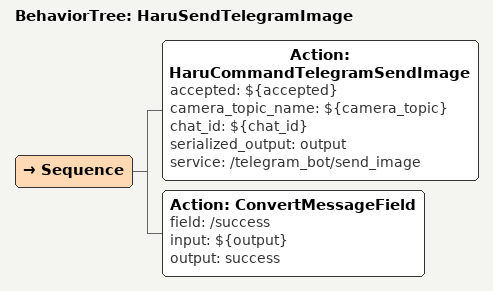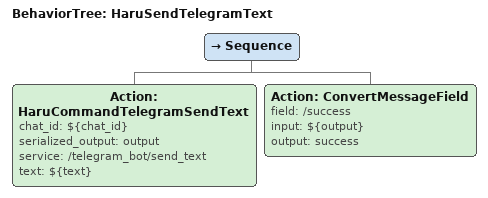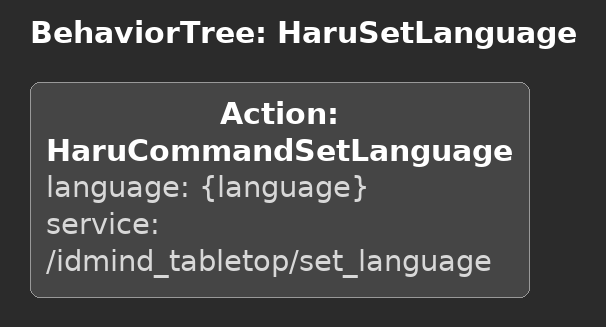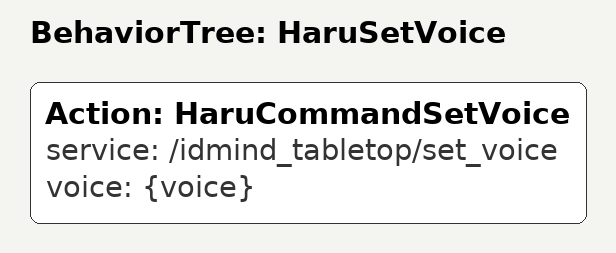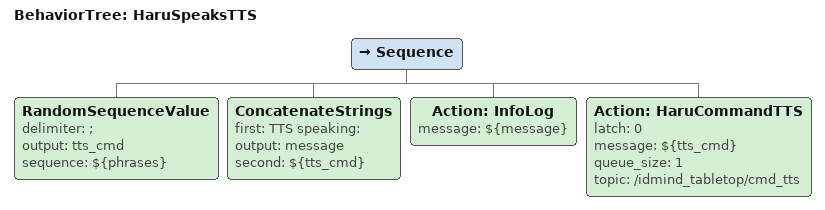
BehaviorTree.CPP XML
<BehaviorTree ID="HaruSendTelegramImage">
    <Sequence>
        <Action ID="HaruCommandTelegramSendImage" accepted="${accepted}" camera_topic_name="${camera_topic}" chat_id="${chat_id}" serialized_output="output" service="/telegram_bot/send_image"/>
        <Action ID="ConvertMessageField" field="/success" input="${output}" output="success"/>
    </Sequence>
</BehaviorTree>

<BehaviorTree ID="HaruSendTelegramText">
    <Sequence>
        <Action ID="HaruCommandTelegramSendText" chat_id="${chat_id}" serialized_output="output" service="/telegram_bot/send_text" text="${text}"/>
        <Action ID="ConvertMessageField" field="/success" input="${output}" output="success"/>
    </Sequence>
</BehaviorTree>

<BehaviorTree ID="HaruSetLanguage">
    <Action ID="HaruCommandSetLanguage" language="{language}" service="/idmind_tabletop/set_language"/>
</BehaviorTree>

<BehaviorTree ID="HaruSetVoice">
    <Action ID="HaruCommandSetVoice" service="/idmind_tabletop/set_voice" voice="{voice}"/>
</BehaviorTree>

<BehaviorTree ID="HaruSpeaksTTS">
    <Sequence>
        <RandomSequenceValue delimiter=";" output="tts_cmd" sequence="${phrases}"/>
        <ConcatenateStrings first="TTS speaking: " output="message" second="${tts_cmd}"/>
        <Action ID="InfoLog" message="${message}"/>
        <Action ID="HaruCommandTTS" latch="0" message="${tts_cmd}" queue_size="1" topic="/idmind_tabletop/cmd_tts"/>
    </Sequence>
</BehaviorTree>
